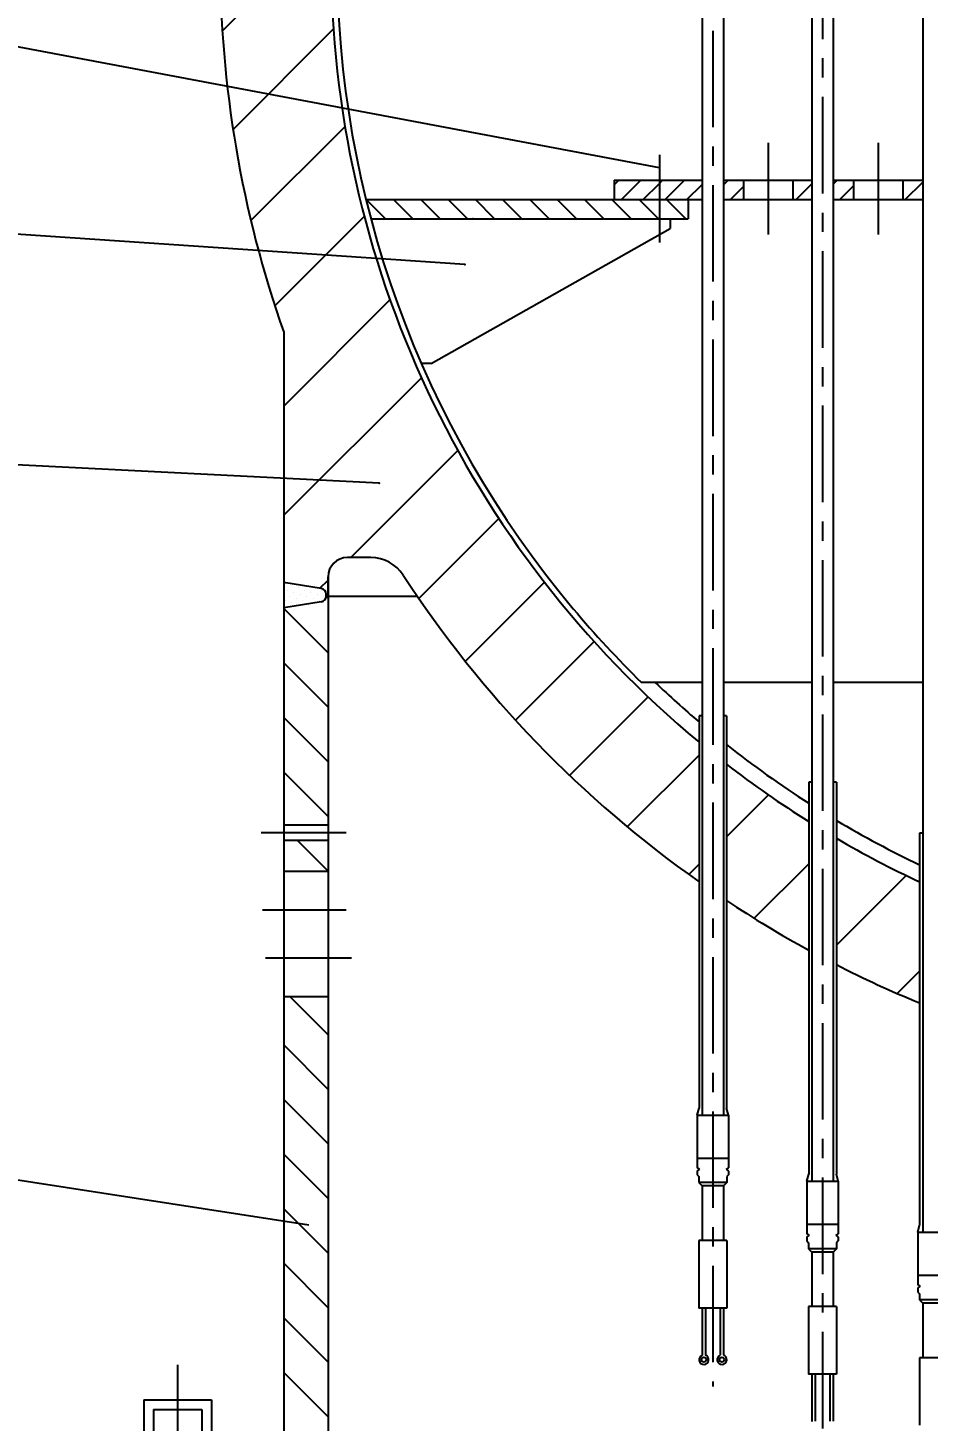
# Model space of a CAD drawing. Extents: x 2963 to 8481, y 2091 to 3069.
# Drawn here: x 3114.8 to 3161.5, y 2358.2 to 2430.4 of the extents above; entities that cross this region are included whole.
import ezdxf

# ---------------------------------------------------------------- set-up
doc = ezdxf.new("R2010")
doc.units = 0
doc.header["$LTSCALE"] = 20
doc.header["$MEASUREMENT"] = 0
doc.linetypes.add('CENTER', pattern=[2, 1.25, -0.25, 0.25, -0.25])
doc.layers.get('0').update_dxf_attribs({"linetype": 'CONTINUOUS'})
for name, color, linetype in [('中心线', 1, 'CENTER'), ('粗实线', 7, 'CONTINUOUS'), ('细实线', 3, 'CONTINUOUS')]:
    doc.layers.add(name, color=color, linetype=linetype)
doc.styles.add('HZ', font='romans.shx', dxfattribs={"width": 0.667, "bigfont": 'hztxt.shx'})
doc.styles.get("Standard").update_dxf_attribs({"font": 'TXT.SHX'})
doc.dimstyles.get("Standard").update_dxf_attribs({"dimtxt": 0.18, "dimasz": 0.18, "dimexe": 0.18, "dimexo": 0.0625, "dimgap": 0.09, "dimtad": 0, "dimtih": 1, "dimtoh": 1, "dimdec": 4, "dimzin": 0, "dimdsep": 46, "dimtxsty": 'Standard', "dimcen": 0.09, "dimadec": 0, "dimazin": 0, "dimtfac": 1, "dimtdec": 4, "dimtofl": 0, "dimtmove": 0, "dimatfit": 3, "dimfxl": 0, "dimtolj": 1, "dimtzin": 0, "dimarcsym": 0})

# ---------------------------------------------------------------- blocks, each defined once
blk = doc.blocks.new('*X13')
at = {"color": 0}
for p, q in [((2492.49, 2430.265), (2494.232, 2432.006)), ((2493.044, 2425.162), (2498.246, 2430.364)), ((2493.969, 2420.43), (2498.844, 2425.305)), ((2495.208, 2416.012), (2499.842, 2420.646)), ((2495.669, 2410.816), (2501.175, 2416.322)), ((2495.669, 2405.16), (2502.8, 2412.29)), ((2499.139, 2402.973), (2504.687, 2408.52)), ((2502.673, 2400.85), (2506.816, 2404.993)), ((2497.547, 2401.38), (2497.969, 2401.803)), ((2505.079, 2397.598), (2509.174, 2401.694)), ((2507.681, 2394.544), (2511.752, 2398.615)), ((2510.478, 2391.684), (2514.545, 2395.751)), ((2513.468, 2389.017), (2517.184, 2392.733)), ((2518.614, 2388.507), (2520.779, 2390.671)), ((2516.654, 2386.547), (2517.184, 2387.077)), ((2520.041, 2384.277), (2522.869, 2387.105)), ((2524.299, 2382.878), (2527.918, 2386.496)), ((2527.457, 2380.379), (2528.614, 2381.536))]:
    blk.add_line(p, q, dxfattribs=at)
blk = doc.blocks.new('*X29')
at = {"color": 0}
for p, q in [((2500.94, 2420.523), (2499.94, 2421.523)), ((2502.355, 2420.523), (2501.355, 2421.523)), ((2503.769, 2420.523), (2502.769, 2421.523)), ((2505.183, 2420.523), (2504.183, 2421.523)), ((2506.597, 2420.523), (2505.597, 2421.523)), ((2508.011, 2420.523), (2507.011, 2421.523)), ((2509.426, 2420.523), (2508.426, 2421.523)), ((2510.84, 2420.523), (2509.84, 2421.523)), ((2512.254, 2420.523), (2511.254, 2421.523)), ((2513.668, 2420.523), (2512.668, 2421.523)), ((2515.082, 2420.523), (2514.082, 2421.523)), ((2516.497, 2420.523), (2515.497, 2421.523))]:
    blk.add_line(p, q, dxfattribs=at)
blk = doc.blocks.new('*X32')
at = {"color": 0}
for p, q in [((2512.794, 2422.285), (2513.033, 2422.523)), ((2513.164, 2421.523), (2514.164, 2422.523)), ((2515.129, 2422.357), (2515.295, 2422.523)), ((2515.427, 2421.523), (2516.427, 2422.523)), ((2518.452, 2422.285), (2518.689, 2422.523)), ((2522.044, 2422.484), (2522.084, 2422.523)), ((2524.137, 2422.313), (2524.346, 2422.523)), ((2527.872, 2421.523), (2528.777, 2422.428)), ((2529.882, 2422.402), (2530.003, 2422.523)), ((2530.135, 2421.523), (2531.135, 2422.523)), ((2531.266, 2421.523), (2532.266, 2422.523)), ((2532.397, 2421.523), (2533.397, 2422.523)), ((2533.529, 2421.523), (2534.529, 2422.523)), ((2534.66, 2421.523), (2535.66, 2422.523)), ((2535.791, 2421.523), (2536.791, 2422.523)), ((2536.923, 2421.523), (2537.923, 2422.523)), ((2538.054, 2421.523), (2539.054, 2422.523)), ((2539.185, 2421.523), (2540.185, 2422.523)), ((2540.317, 2421.523), (2541.317, 2422.523)), ((2541.448, 2421.523), (2542.448, 2422.523)), ((2542.58, 2421.523), (2543.58, 2422.523)), ((2543.711, 2421.523), (2544.711, 2422.523)), ((2544.842, 2421.523), (2545.842, 2422.523)), ((2545.974, 2421.523), (2546.974, 2422.523)), ((2547.105, 2421.523), (2548.105, 2422.523)), ((2514.295, 2421.523), (2515.129, 2422.357)), ((2516.558, 2421.523), (2517.347, 2422.312)), ((2518.821, 2421.523), (2519.494, 2422.196)), ((2522.215, 2421.523), (2523.032, 2422.34)), ((2524.478, 2421.523), (2525.194, 2422.24)), ((2548.236, 2421.523), (2548.419, 2421.706))]:
    blk.add_line(p, q, dxfattribs=at)
blk = doc.blocks.new('*X35')
at = {"color": 0}
for p, q in [((2495.755, 2401.622), (2495.755, 2401.622)), ((2496.087, 2401.511), (2496.087, 2401.511)), ((2495.755, 2400.738), (2495.755, 2400.738)), ((2495.866, 2401.29), (2495.866, 2401.29)), ((2495.976, 2400.959), (2495.976, 2400.959)), ((2496.197, 2401.18), (2496.197, 2401.18)), ((2496.308, 2400.848), (2496.308, 2400.848)), ((2496.418, 2401.401), (2496.418, 2401.401)), ((2496.529, 2401.069), (2496.529, 2401.069)), ((2496.639, 2400.738), (2496.639, 2400.738)), ((2496.75, 2401.29), (2496.75, 2401.29)), ((2496.86, 2400.959), (2496.86, 2400.959)), ((2497.081, 2401.18), (2497.081, 2401.18)), ((2497.192, 2400.848), (2497.192, 2400.848)), ((2497.302, 2401.401), (2497.302, 2401.401)), ((2497.413, 2401.069), (2497.413, 2401.069)), ((2497.523, 2400.738), (2497.523, 2400.738)), ((2497.634, 2401.29), (2497.634, 2401.29)), ((2497.744, 2400.959), (2497.744, 2400.959)), ((2495.866, 2400.407), (2495.866, 2400.407)), ((2496.087, 2400.628), (2496.087, 2400.628)), ((2496.418, 2400.517), (2496.418, 2400.517)), ((2496.971, 2400.628), (2496.971, 2400.628))]:
    blk.add_line(p, q, dxfattribs=at)
blk = doc.blocks.new('*X49')
at = {"color": 0}
for p, q in [((2497.969, 2400.866), (2497.869, 2400.967)), ((2497.969, 2398.038), (2495.669, 2400.338)), ((2497.969, 2395.21), (2495.669, 2397.51)), ((2497.969, 2392.381), (2495.669, 2394.681)), ((2497.969, 2389.553), (2495.669, 2391.853)), ((2497.969, 2386.724), (2496.371, 2388.323)), ((2497.969, 2378.239), (2495.985, 2380.223)), ((2497.969, 2375.411), (2495.669, 2377.711)), ((2497.969, 2372.582), (2495.669, 2374.882)), ((2497.969, 2369.754), (2495.669, 2372.054)), ((2497.969, 2366.925), (2495.669, 2369.225)), ((2497.969, 2364.097), (2495.669, 2366.397)), ((2497.969, 2361.269), (2495.669, 2363.569)), ((2497.969, 2358.44), (2495.669, 2360.74))]:
    blk.add_line(p, q, dxfattribs=at)
blk = doc.blocks.new('*D81')
at = {"layer": '细实线', "color": 3, "lineweight": -2}
for p, q in [((3183.34, 2956.773), (3060.131, 2956.773)), ((3062.131, 2953.273), (3062.131, 2355.723)), ((3118.873, 2352.223), (3060.131, 2352.223))]:
    blk.add_line(p, q, dxfattribs=at)
at = {"layer": '细实线', "color": 3}
for points in [[(3061.548, 2953.273), (3062.715, 2953.273), (3062.131, 2956.773)], [(3061.548, 2355.723), (3062.715, 2355.723), (3062.131, 2352.223)]]:
    blk.add_solid(points, dxfattribs=at)
at = {"layer": '细实线', "color": 3, "insert": (3058.831, 2675.754), "char_height": 4, "attachment_point": 5, "rotation": 90, "style": 'HZ'}
blk.add_mtext('\\A1;12103%%p25', dxfattribs=at)

msp = doc.modelspace()

# ---------------------------------------------------------------- linework, layer by layer
at = {"layer": '中心线', "ltscale": 0.2}
for p, q in [((3150.32, 2494.27), (3150.32, 2360.018)), ((3156.005, 2490.8432), (3156.005, 2356.218)), ((3153.19, 2424.4635), (3153.19, 2419.72)), ((3158.89, 2424.4635), (3158.89, 2419.72)), ((3147.5498, 2423.8368), (3147.5498, 2419.2956)), ((3126.9129, 2388.7229), (3131.3228, 2388.7229)), ((3126.9938, 2384.7229), (3131.3228, 2384.7229)), ((3127.14, 2382.2229), (3131.6063, 2382.2229))]:
    msp.add_line(p, q, dxfattribs=at)
at = {"layer": '中心线'}
msp.add_line((3122.59, 2361.1321), (3122.59, 2354.8229), dxfattribs=at)
at = {"layer": '粗实线'}
for p, q in [((3149.7675, 2487.1547), (3149.7675, 2381.0362)), ((3150.8725, 2487.1547), (3150.8725, 2381.0362)), ((3155.4525, 2483.7279), (3155.4525, 2370.6539)), ((3156.5575, 2483.7279), (3156.5575, 2370.6539)), ((3161.1975, 2481.0813), (3161.1975, 2368.0073)), ((3145.215, 2422.5229), (3149.7675, 2422.5229)), ((3145.215, 2422.5229), (3145.215, 2421.5229)), ((3145.215, 2422.5229), (3145.215, 2421.5229)), ((3150.8725, 2422.5229), (3155.4525, 2422.5229)), ((3151.915, 2422.5229), (3151.915, 2421.5229)), ((3154.465, 2422.5229), (3154.465, 2421.5229)), ((3156.5575, 2422.5229), (3161.1975, 2422.5229)), ((3157.615, 2422.5229), (3157.615, 2421.5229)), ((3160.165, 2422.5229), (3160.165, 2421.5229)), ((3132.3498, 2421.5229), (3149.7675, 2421.5229)), ((3149.0498, 2421.5229), (3149.0498, 2420.5229)), ((3150.8725, 2421.5229), (3155.4525, 2421.5229)), ((3156.5575, 2421.5229), (3161.1975, 2421.5229)), ((3132.6054, 2420.5229), (3149.0498, 2420.5229)), ((3148.1054, 2420.5229), (3148.1054, 2420.0229)), ((3135.723, 2413.0229), (3148.1054, 2420.0229)), ((3128.09, 2414.6441), (3128.09, 2354.8229)), ((3128.09, 2414.6441), (3128.09, 2354.8229)), ((3135.723, 2413.0229), (3135.223, 2413.0229)), ((3132.6054, 2402.9729), (3131.39, 2402.9729)), ((3130.0372, 2401.3692), (3128.09, 2401.6794)), ((3130.39, 2402.0013), (3130.39, 2354.8229)), ((3130.39, 2400.9729), (3130.39, 2401.9729)), ((3130.29, 2400.9729), (3130.29, 2401.1342)), ((3130.29, 2401.0729), (3130.29, 2400.9729)), ((3130.39, 2401.0729), (3130.29, 2401.0729)), ((3130.29, 2400.9729), (3135.0099, 2400.9729)), ((3130.39, 2400.9729), (3130.29, 2400.9729)), ((3130.39, 2400.9729), (3130.39, 2400.9729)), ((3130.39, 2400.9729), (3130.39, 2400.9729)), ((3130.39, 2400.9729), (3130.39, 2400.9729)), ((3130.39, 2400.9729), (3130.39, 2400.9729)), ((3130.0372, 2400.6766), (3128.09, 2400.3664)), ((3149.7675, 2396.4996), (3146.6215, 2396.4996)), ((3155.4525, 2396.4996), (3150.8725, 2396.4996)), ((3161.1975, 2396.4996), (3156.5575, 2396.4996)), ((3149.7675, 2394.7668), (3149.605, 2394.7668)), ((3149.605, 2394.7668), (3149.605, 2381.0362)), ((3151.035, 2394.7668), (3150.8725, 2394.7668)), ((3151.035, 2394.7668), (3151.035, 2381.0362)), ((3155.4525, 2391.34), (3155.29, 2391.34)), ((3155.29, 2391.34), (3155.29, 2371.0178)), ((3156.72, 2391.34), (3156.5575, 2391.34)), ((3156.72, 2391.34), (3156.72, 2371.0178)), ((3128.09, 2389.1229), (3130.39, 2389.1229)), ((3161.1975, 2388.6933), (3161.035, 2388.6933)), ((3161.035, 2388.6933), (3161.035, 2368.3712)), ((3128.09, 2388.3229), (3130.39, 2388.3229)), ((3128.09, 2386.7229), (3130.39, 2386.7229)), ((3149.605, 2381.0288), (3149.605, 2374.4446)), ((3149.7675, 2381.0288), (3149.7675, 2374.0807)), ((3150.8725, 2381.0288), (3150.8725, 2374.0807)), ((3151.035, 2381.0288), (3151.035, 2374.4446)), ((3128.09, 2380.2229), (3130.39, 2380.2229)), ((3149.5075, 2374.0807), (3149.605, 2374.4446)), ((3149.5075, 2374.0807), (3149.5075, 2371.35)), ((3149.5075, 2374.0807), (3151.1325, 2374.0807)), ((3151.1325, 2374.0807), (3151.035, 2374.4446)), ((3151.1325, 2374.0807), (3151.1325, 2371.35)), ((3151.1325, 2371.8307), (3149.5075, 2371.8307)), ((3149.6275, 2371.2807), (3149.5075, 2371.35)), ((3149.6275, 2371.2807), (3149.5075, 2371.193)), ((3149.5075, 2371.193), (3149.5075, 2370.9807)), ((3149.7675, 2371.8307), (3149.5501, 2371.8307)), ((3151.0125, 2371.2807), (3151.1325, 2371.35)), ((3151.0125, 2371.2807), (3151.1325, 2371.179)), ((3151.1325, 2371.179), (3151.1325, 2370.9807)), ((3149.5075, 2370.9807), (3149.595, 2370.8932)), ((3149.595, 2370.8932), (3149.595, 2370.5807)), ((3151.045, 2370.5807), (3149.595, 2370.5807)), ((3149.595, 2370.5807), (3149.7675, 2370.4082)), ((3151.045, 2370.5807), (3150.8725, 2370.4082)), ((3151.045, 2370.5807), (3150.8725, 2370.5807)), ((3151.1325, 2370.9807), (3151.045, 2370.8932)), ((3151.045, 2370.8932), (3151.045, 2370.5807)), ((3155.1925, 2370.6539), (3155.29, 2371.0178)), ((3155.1925, 2370.6539), (3155.1925, 2367.9232)), ((3155.1925, 2370.6539), (3156.8175, 2370.6539)), ((3156.8175, 2370.6539), (3156.72, 2371.0178)), ((3156.8175, 2370.6539), (3156.8175, 2367.9232)), ((3149.7675, 2370.4082), (3149.7675, 2367.5807)), ((3150.8725, 2370.4082), (3149.7675, 2370.4082)), ((3150.8725, 2370.4082), (3150.8725, 2367.5807)), ((3156.8175, 2368.4039), (3155.1925, 2368.4039)), ((3155.4525, 2368.4039), (3155.2351, 2368.4039)), ((3160.9375, 2368.0073), (3161.035, 2368.3712)), ((3151.045, 2367.5807), (3149.595, 2367.5807)), ((3149.595, 2367.5807), (3149.595, 2364.0807)), ((3151.045, 2367.5807), (3151.045, 2364.0807)), ((3155.3125, 2367.8539), (3155.1925, 2367.9232)), ((3155.3125, 2367.8539), (3155.1925, 2367.7662)), ((3155.1925, 2367.7662), (3155.1925, 2367.5539)), ((3155.1925, 2367.5539), (3155.28, 2367.4664)), ((3156.6975, 2367.8539), (3156.8175, 2367.9232)), ((3156.6975, 2367.8539), (3156.8175, 2367.7522)), ((3156.8175, 2367.5539), (3156.73, 2367.4664)), ((3156.8175, 2367.7522), (3156.8175, 2367.5539)), ((3160.9375, 2368.0073), (3160.9375, 2365.2766)), ((3160.9375, 2368.0073), (3162.5625, 2368.0073)), ((3155.28, 2367.4664), (3155.28, 2367.1539)), ((3156.73, 2367.1539), (3155.28, 2367.1539)), ((3155.28, 2367.1539), (3155.4525, 2366.9814)), ((3155.4525, 2366.9814), (3155.4525, 2364.1539)), ((3156.5575, 2366.9814), (3155.4525, 2366.9814)), ((3156.73, 2367.1539), (3156.5575, 2366.9814)), ((3156.73, 2367.1539), (3156.5575, 2367.1539)), ((3156.5575, 2366.9814), (3156.5575, 2364.1539)), ((3156.73, 2367.4664), (3156.73, 2367.1539)), ((3162.5625, 2365.7573), (3160.9375, 2365.7573)), ((3161.1975, 2365.7573), (3160.9801, 2365.7573)), ((3161.0575, 2365.2073), (3160.9375, 2365.2766)), ((3161.0575, 2365.2073), (3160.9375, 2365.1196)), ((3160.9375, 2365.1196), (3160.9375, 2364.9073)), ((3160.9375, 2364.9073), (3161.025, 2364.8198)), ((3161.025, 2364.8198), (3161.025, 2364.5073)), ((3151.045, 2364.0807), (3149.595, 2364.0807)), ((3149.7675, 2364.0807), (3149.7675, 2361.6346)), ((3149.9374, 2364.0807), (3149.9374, 2361.639)), ((3150.7026, 2364.0807), (3150.7026, 2361.652)), ((3150.8725, 2364.0807), (3150.8725, 2361.652)), ((3156.73, 2364.1539), (3155.28, 2364.1539)), ((3155.28, 2364.1539), (3155.28, 2360.6539)), ((3156.73, 2364.1539), (3156.73, 2360.6539)), ((3162.475, 2364.5073), (3161.025, 2364.5073)), ((3161.025, 2364.5073), (3161.1975, 2364.3348)), ((3161.1975, 2364.3348), (3161.1975, 2361.5073)), ((3162.3025, 2364.3348), (3161.1975, 2364.3348)), ((3130.39, 2362.3521), (3130.39, 2354.8229)), ((3162.475, 2361.5073), (3161.025, 2361.5073)), ((3161.025, 2361.5073), (3161.025, 2358.0073)), ((3156.73, 2360.6539), (3155.28, 2360.6539)), ((3155.4525, 2360.6539), (3155.4525, 2358.2078)), ((3155.6224, 2360.6539), (3155.6224, 2358.2123)), ((3156.3876, 2360.6539), (3156.3876, 2358.2252)), ((3156.5575, 2360.6539), (3156.5575, 2358.2252)), ((3120.84, 2359.3229), (3124.34, 2359.3229)), ((3120.84, 2359.3229), (3120.84, 2354.8229)), ((3124.34, 2359.3229), (3124.34, 2354.8229)), ((3121.34, 2358.8229), (3123.84, 2358.8229)), ((3121.34, 2358.8229), (3121.34, 2356.3229)), ((3123.84, 2358.8229), (3123.84, 2356.3229))]:
    msp.add_line(p, q, dxfattribs=at)
for centre in [(3149.8586, 2361.4052), (3150.7937, 2361.4052)]:
    msp.add_circle(centre, 0.1237, dxfattribs=at)
for centre, radius, start, end in [((3183.34, 2434.0229), 58.55, 180, 199.328243), ((3183.34, 2434.0229), 52.8, 180, 230.288632), ((3183.34, 2434.0229), 52.5, 180, 219.946887), ((3131.39, 2401.9729), 1, 90, 180), ((3132.6054, 2400.9729), 2, 33.081394, 90), ((3183.34, 2434.0229), 58.55, 213.081394, 234.818096), ((3129.99, 2401.0729), 0.3, 0, 80.947426), ((3129.99, 2400.9729), 0.3, 279.052574, 0), ((3183.34, 2434.0229), 52.5, 219.946887, 225.621078), ((3183.34, 2434.0229), 52, 226.186939, 229.552577), ((3183.34, 2434.0229), 52, 231.592526, 237.355626), ((3183.34, 2434.0229), 52.8, 232.277542, 237.910049), ((3183.34, 2434.0229), 52, 239.20799, 244.599545), ((3183.34, 2434.0229), 52.8, 239.723951, 245.011068), ((3183.34, 2434.0229), 58.55, 236.512803, 241.374817), ((3183.34, 2434.0229), 58.55, 236.512803, 241.374817), ((3183.34, 2434.0229), 58.55, 242.957317, 247.60706), ((3149.8586, 2361.4052), 0.2468, 111.652907, 71.368243), ((3150.7937, 2361.4052), 0.2468, 111.652907, 71.368243)]:
    msp.add_arc(centre, radius, start, end, dxfattribs=at)
for p in [(3137.8849, 2420.5229), (3137.4753, 2418.161), (3133.0429, 2406.831)]:
    msp.add_point(p, dxfattribs=at)
at = {"layer": '细实线', "color": 3}
for p, q in [((3147.5498, 2423.1758), (3021.9697, 2446.8133)), ((3137.4753, 2418.161), (3021.9697, 2425.9381)), ((3133.0429, 2406.831), (3021.9697, 2412.4306)), ((3022.6707, 2384.9414), (3129.3825, 2368.3926))]:
    msp.add_line(p, q, dxfattribs=at)
at = {"layer": '细实线'}
for p, q in [((3128.09, 2374.1584), (3128.09, 2369.8713)), ((3130.39, 2373.841), (3130.39, 2369.8713))]:
    msp.add_line(p, q, dxfattribs=at)

# ---------------------------------------------------------------- block references
at = {"layer": '细实线', "color": 3}
for name in ['*X13', '*X32', '*X29', '*X35', '*X49']:
    msp.add_blockref(name, (632.4207, 0), dxfattribs=at)

# ---------------------------------------------------------------- dimensions: what is measured, and where the dimension line sits
at = {"layer": '细实线'}
dim = msp.add_linear_dim(base=(3062.1314, 2352.2229), p1=(3183.34, 2956.7729), p2=(3118.8731, 2352.2229), angle=90, text='12103%%p25', dimstyle='Standard', override={"dimtxt": 4, "dimasz": 3.5, "dimexe": 2, "dimexo": 0, "dimgap": 1.3, "dimtad": 1, "dimtih": 0, "dimtoh": 0, "dimdec": 3, "dimtxsty": 'HZ', "dimcen": 0, "dimclrd": 3, "dimclre": 3, "dimclrt": 3, "dimtol": 1, "dimtp": 10, "dimtm": 10, "dimtfac": 0.1, "dimtdec": 3, "dimtofl": 1}, dxfattribs=at)
dim.commit()
dim.dimension.update_dxf_attribs({"geometry": '*D81', "text_midpoint": (3062.1314, 2675.7542), "dimtype": 160})

doc.saveas('drawing.dxf')
